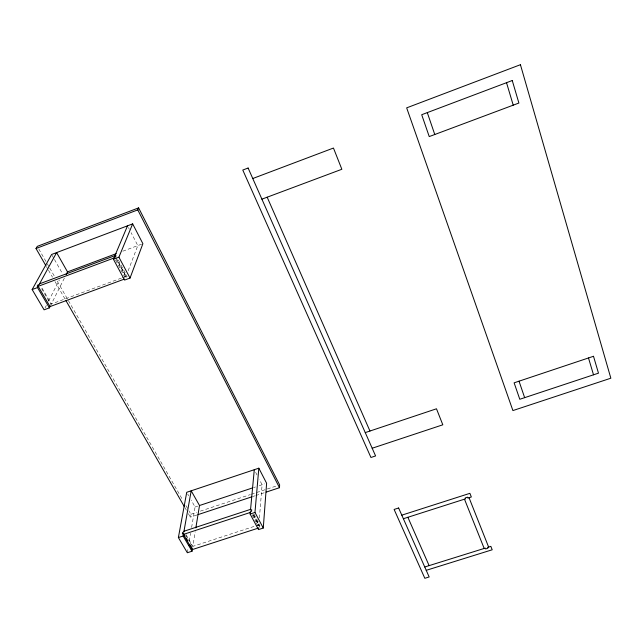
<?xml version="1.0" encoding="UTF-8"?>
<svg xmlns="http://www.w3.org/2000/svg" width="643" height="643" viewBox="0 0 643 643"><rect width="100%" height="100%" fill="white"/><g stroke="black" fill="none" stroke-linecap="round" stroke-linejoin="round"><path stroke-width="0.48" stroke-dasharray="3.21 2.41" d="M259.989 525.259L258.799 525.644L259.025 522.904M259.418 518.017L262.103 484.758L259.338 479.445M256.806 521.015L256.742 521.794L257.931 521.401L257.803 522.976L256.605 523.362M253.334 514.521L258.864 524.865L192.82 546.389L195.207 531.793M190.625 542.628L190.489 543.423L191.807 545.682M187.33 552.739L188.158 547.876M189.307 541.06L190.625 533.272M191.614 527.429L195.078 506.989L191.148 500.069M197.031 514.955L190.392 517.149L190.899 514.263L188.897 510.783M116.52 259.716L125.771 277.004L126.719 274.529M128.15 270.791L137.811 245.586L131.108 232.686M64.364 278.138L51.006 304.669L41.168 287.831M44.994 308.061L46.344 305.425M48.595 301.02L59.397 279.906M122.813 251.196L142.891 243.689M121.342 278.122L51.327 304.035L41.506 287.212M122.274 277.776L126.004 276.394L117.227 259.981M125.771 277.004L127.121 276.506L117.886 259.201M195.078 506.989L197.739 506.105M253.567 487.587L255.464 486.96M259.258 485.698L264.812 483.857M190.899 514.263L196.557 512.391M200.335 511.137L250.36 494.588M251.309 494.274L277.736 485.529M252.94 496.476L254.829 495.849M255.777 495.536L264.305 492.723M258.671 527.22L259.868 526.834L253.406 514.746M185.795 535.394L189.243 541.293M185.94 534.606L192.82 546.389M38.781 248.97L46.762 262.883M47.26 263.759L49.254 267.231M49.76 268.107L54.743 276.803M57.235 281.152L182.917 500.342M185.907 505.567L188.399 509.915M46.505 266.765L48 269.377M48.498 270.245L52.501 277.197M54.993 281.546L64.991 298.931M184.903 507.584L186.398 510.188M188.399 513.669L190.392 517.149M52.083 255.319L53.98 258.671M54.462 259.507L62.548 273.741M187.708 494.025L188.696 495.753M254.001 514.046L259.579 524.487M116.005 257.795L126.663 277.728M252.803 514.44L258.799 525.644M115.563 260.037L124.838 277.358M252.201 515.139L255.898 522.044M256.364 522.904L258.261 526.448M128.431 227.526L129.323 229.246M255.657 472.364L257.039 475.016"/><path stroke-width="0.96" d="M266.202 492.096L279.472 487.707L279.625 484.902L138.615 207.882L37.286 246.357L36.008 248.511L45.999 265.897M254.282 469.703L250.497 510.124L251.702 509.73L251.558 511.289L250.352 511.683L250.127 514.03L258.478 529.599L263.276 528.04L266.612 483.255L258.832 468.184L186.727 492.297L178.384 537.564L187.33 552.739L192.032 551.212L192.426 548.792L191.252 549.178M263.276 528.04L254.966 512.447L258.832 468.184M195.842 527.903L199.507 505.519L191.188 490.802L183.834 532.026L182.652 532.412L182.363 534.003L183.544 533.618L185.023 536.149M190.087 545.827L190.224 545.023L189.05 545.409M192.032 551.212L183.118 536.013L183.544 533.618M127.531 225.806L114.671 256.252L116.037 255.745L115.539 256.927L114.173 257.441L113.417 259.225L124.597 280.067L130.039 278.057L142.891 243.689L132.659 223.877L51.601 254.483L32.15 289.567L44.094 309.822L49.398 307.86L50.363 305.939M36.008 248.511L137.779 209.891L138.615 207.882M113.417 259.225L118.907 257.176L132.659 223.877M66.165 274.561L67.515 271.885L116.254 253.655M32.15 289.567L37.503 287.566L38.524 285.701L37.19 286.199L37.873 284.962L39.207 284.463L56.608 252.595L67.515 271.885M252.763 178.521L333.46 148.043L341.851 169.27L261.902 199.169M39.536 283.844L114.92 255.665M113.924 258.036L38.186 286.32L50.041 306.582L124.131 279.183M365.256 432.602L436.484 408.787L442.81 424.806L372.176 448.235M199.507 505.519L252.619 487.9M197.98 514.641L251.992 496.79M183.97 531.239L250.569 509.352M250.28 512.463L183.408 534.413L192.289 549.596L258.607 528.016M178.384 537.564L183.118 536.013M250.127 514.03L254.966 512.447M401.803 515.164L469.888 493.334L471.335 496.983L467.903 498.076L467.541 497.168L465.259 497.899L465.62 498.807L403.386 518.724M424.75 566.989L485.288 548.101L485.626 548.953L487.852 548.262L487.507 547.402L490.842 546.365L492.192 549.781L426.229 570.325M186.502 538.673L187.491 540.361M190.947 546.261L191.927 547.949M37.503 287.566L49.398 307.86M65.988 300.675L184.396 506.716M118.907 257.176L130.039 278.057M137.779 209.891L279.472 487.707M267.175 197.2L369.958 431.027M407.871 517.285L429.114 565.623M464.479 499.177L484.179 548.447M469.044 497.714L488.624 547.056M427.298 112.613L434.772 134.508M519.03 381.186L524.648 397.655M506.523 82.69L513.218 105.163M588.49 357.958L593.513 374.813M248.118 168.024L242.781 170.049L370.947 457.478L375.592 455.943L248.118 168.024M520.428 64.702L406.665 107.863L512.905 410.572L610.85 378.205L520.428 64.702M512.254 80.528L421.704 114.719L429.235 136.581L518.893 103.041L512.254 80.528M593.505 356.286L514.119 382.826L519.785 399.271L598.48 373.165L593.505 356.286M398.628 507.994L394.119 509.441L424.83 578.298L429.162 576.956L398.628 507.994"/></g></svg>
